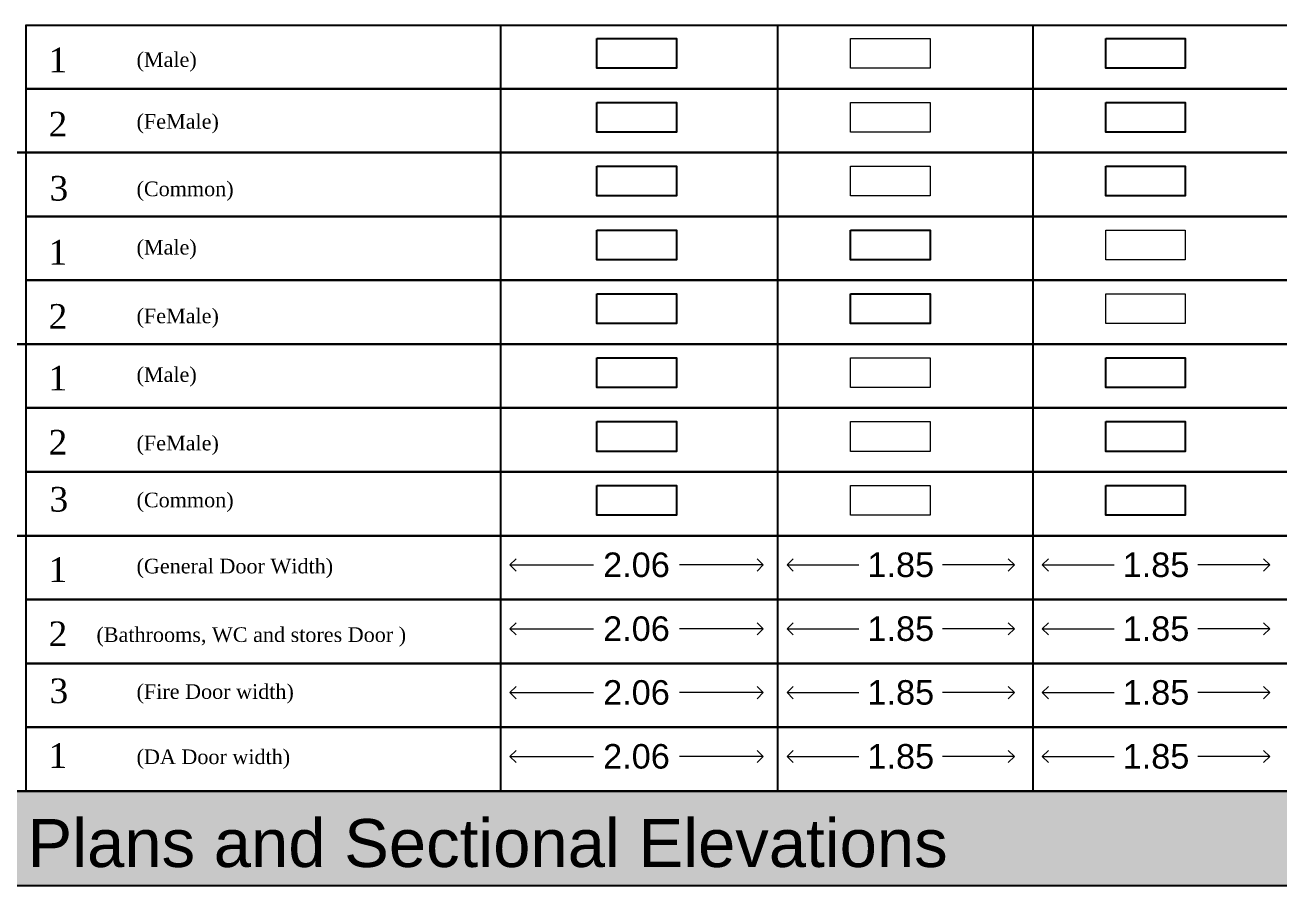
# Model space of a CAD drawing. Header units: metres. Extents: x -9481 to -9285, y 28740 to 57552.
# Drawn here: x -9461.74 to -9451.51, y 28770.73 to 28777.75 of the extents above; entities that cross this region are included whole.
import ezdxf

# ---------------------------------------------------------------- set-up
doc = ezdxf.new("R2010")
doc.units = ezdxf.units.M
doc.header["$PDMODE"] = 34
doc.header["$PDSIZE"] = -15
doc.linetypes.add('CONTINULUS', pattern=[0])
for name, color, linetype in [('BLK_1_FLR_0_BATH', 7, 'Continuous'), ('BLK_1_PLANTATION_GREENSTRIP', 7, 'Continuous'), ('HATCH', 7, 'Continuous')]:
    doc.layers.add(name, color=color, linetype=linetype)
for name, color, linetype, lineweight in [('BLK_1_FLR_0_EXIT_WIDTH_DOOR', 7, 'Continuous', 0), ('BLK_1_FLR_1_BATH', 7, 'Continuous', 0), ('BLK_1_FLR_1_EXIT_WIDTH_DOOR', 7, 'Continuous', 0), ('BLK_1_FLR_1_SP_WC', 7, 'Continuous', 0), ('BLK_1_FLR_2_EXIT_WIDTH_DOOR', 7, 'Continuous', 0), ('BLK_1_FLR_2_WC_BATH', 7, 'Continuous', 0), ('PLAN', 7, 'Continuous', 40)]:
    doc.layers.add(name, color=color, linetype=linetype, lineweight=lineweight)
for name, color, linetype, plot in [('BLK_1_FLR_0_SP_WC', 7, 'Continuous', False), ('BLK_1_FLR_0_WC_BATH', 4, 'Continuous', False), ('BLK_1_FLR_1_WC_BATH', 4, 'Continuous', False), ('BLK_1_FLR_2_BATH', 7, 'Continuous', False), ('BLK_1_FLR_2_SP_WC', 4, 'Continuous', False)]:
    doc.layers.add(name, color=color, linetype=linetype, plot=plot)
doc.styles.add('Arial', font='arial.ttf', dxfattribs={"height": 0.2})
doc.styles.add('MtXpl_Georgia', font='georgiab.ttf')
doc.styles.get("Standard").update_dxf_attribs({"font": 'arial.ttf', "height": 0.25})
doc.styles.add('style2', font='arial.ttf', dxfattribs={"height": 0.3})
doc.dimstyles.new('INT DIM', dxfattribs={"dimtxt": 0.3, "dimasz": 0.1, "dimexe": 0.18, "dimexo": 0.0625, "dimgap": 0.09, "dimtad": 0, "dimzin": 0, "dimdsep": 46, "dimtxsty": 'style2', "dimblk": 'OPEN90', "dimcen": 0.09, "dimse1": 1, "dimse2": 1, "dimclrd": 250, "dimclrt": 256, "dimadec": 0, "dimazin": 0, "dimtfac": 1, "dimtofl": 0, "dimtmove": 0, "dimatfit": 3, "dimfxl": 0.18, "dimtolj": 1, "dimtzin": 0, "dimlwd": -1, "dimarcsym": 0})

# ---------------------------------------------------------------- blocks, each defined once
blk = doc.blocks.new('H3')
at = {"layer": 'HATCH', "linetype": 'CONTINULUS', "ltscale": 0.05, "true_color": 0xf7abae}
h = blk.add_hatch(color=241, dxfattribs=at)
h.dxf.hatch_style = 1
h.paths.add_polyline_path([(-9435.455, 28800.338), (-9435.455, 28799.565), (-9396.427, 28799.565), (-9396.427, 28800.338)])
blk.add_lwpolyline([(-9435.455, 28800.338), (-9396.427, 28800.338), (-9396.427, 28799.565), (-9435.455, 28799.565), (-9435.455, 28800.338)], close=True)
at = {"color": 18, "true_color": 0x000000, "insert": (-9423.782, 28800.11), "char_height": 0.39118, "attachment_point": 1}
blk.add_mtext_dynamic_manual_height_columns('Layers to be drawn on the Floor Plans and Sectional Elevations', width=16.98219, gutter_width=1.633, heights=[0], dxfattribs=at)
blk = doc.blocks.new('_Open90')
at = {"layer": 'PLAN', "color": 0, "lineweight": -2}
for p, q in [((0, 0), (-1, 0)), ((-0.5, 0.5), (0, 0)), ((0, 0), (-0.5, -0.5))]:
    blk.add_line(p, q, dxfattribs=at)
blk = doc.blocks.new('*D464')
at = {"layer": 'BLK_1_FLR_0_EXIT_WIDTH_DOOR', "color": 250, "ltscale": 0.05, "transparency": 16777216}
for p, q in [((-9457.685, 28773.352), (-9457.104, 28773.352)), ((-9455.82, 28773.352), (-9456.401, 28773.352))]:
    blk.add_line(p, q, dxfattribs=at)
at = {"layer": 'Defpoints', "color": 0, "linetype": 'CONTINULUS', "ltscale": 0.05, "transparency": 16777216}
for p in [(-9457.785, 28773.418), (-9455.72, 28773.437), (-9455.72, 28773.352)]:
    blk.add_point(p, dxfattribs=at)
at = {"layer": 'BLK_1_FLR_0_EXIT_WIDTH_DOOR', "color": 250, "linetype": 'CONTINULUS', "ltscale": 0.05, "transparency": 16777216, "xscale": 0.1, "yscale": 0.1, "zscale": 0.1, "rotation": 180}
blk.add_blockref('_Open90', (-9457.785, 28773.352), dxfattribs=at)
at = {"layer": 'BLK_1_FLR_0_EXIT_WIDTH_DOOR', "color": 250, "linetype": 'CONTINULUS', "ltscale": 0.05, "transparency": 16777216, "xscale": 0.1, "yscale": 0.1, "zscale": 0.1}
blk.add_blockref('_Open90', (-9455.72, 28773.352), dxfattribs=at)
at = {"layer": 'BLK_1_FLR_0_EXIT_WIDTH_DOOR', "linetype": 'CONTINULUS', "ltscale": 0.05, "transparency": 16777216, "insert": (-9456.753, 28773.352), "char_height": 0.2, "attachment_point": 5, "style": 'Arial', "bg_fill": 3, "box_fill_scale": 1.1, "bg_fill_color": 256, "bg_fill_true_color": 13158600, "bg_fill_transparency": 0}
blk.add_mtext('\\A1;2.06', dxfattribs=at)
blk = doc.blocks.new('*D465')
at = {"layer": 'BLK_1_FLR_1_EXIT_WIDTH_DOOR', "color": 250, "ltscale": 0.05, "transparency": 16777216}
for p, q in [((-9455.425, 28773.352), (-9454.94, 28773.352)), ((-9453.772, 28773.352), (-9454.257, 28773.352))]:
    blk.add_line(p, q, dxfattribs=at)
at = {"layer": 'Defpoints', "color": 0, "linetype": 'CONTINULUS', "ltscale": 0.05, "transparency": 16777216}
for p in [(-9455.525, 28773.418), (-9453.672, 28773.437), (-9453.672, 28773.352)]:
    blk.add_point(p, dxfattribs=at)
at = {"layer": 'BLK_1_FLR_1_EXIT_WIDTH_DOOR', "color": 250, "linetype": 'CONTINULUS', "ltscale": 0.05, "transparency": 16777216, "xscale": 0.1, "yscale": 0.1, "zscale": 0.1, "rotation": 180}
blk.add_blockref('_Open90', (-9455.525, 28773.352), dxfattribs=at)
at = {"layer": 'BLK_1_FLR_1_EXIT_WIDTH_DOOR', "color": 250, "linetype": 'CONTINULUS', "ltscale": 0.05, "transparency": 16777216, "xscale": 0.1, "yscale": 0.1, "zscale": 0.1}
blk.add_blockref('_Open90', (-9453.672, 28773.352), dxfattribs=at)
at = {"layer": 'BLK_1_FLR_1_EXIT_WIDTH_DOOR', "linetype": 'CONTINULUS', "ltscale": 0.05, "transparency": 16777216, "insert": (-9454.598, 28773.352), "char_height": 0.2, "attachment_point": 5, "style": 'Arial', "bg_fill": 3, "box_fill_scale": 1.1, "bg_fill_color": 256, "bg_fill_true_color": 13158600, "bg_fill_transparency": 0}
blk.add_mtext('\\A1;1.85', dxfattribs=at)
blk = doc.blocks.new('*D466')
at = {"layer": 'BLK_1_FLR_2_EXIT_WIDTH_DOOR', "color": 250, "ltscale": 0.05, "transparency": 16777216}
for p, q in [((-9453.344, 28773.352), (-9452.858, 28773.352)), ((-9451.69, 28773.352), (-9452.176, 28773.352))]:
    blk.add_line(p, q, dxfattribs=at)
at = {"layer": 'Defpoints', "color": 0, "linetype": 'CONTINULUS', "ltscale": 0.05, "transparency": 16777216}
for p in [(-9453.444, 28773.418), (-9451.59, 28773.437), (-9451.59, 28773.352)]:
    blk.add_point(p, dxfattribs=at)
at = {"layer": 'BLK_1_FLR_2_EXIT_WIDTH_DOOR', "color": 250, "linetype": 'CONTINULUS', "ltscale": 0.05, "transparency": 16777216, "xscale": 0.1, "yscale": 0.1, "zscale": 0.1, "rotation": 180}
blk.add_blockref('_Open90', (-9453.444, 28773.352), dxfattribs=at)
at = {"layer": 'BLK_1_FLR_2_EXIT_WIDTH_DOOR', "color": 250, "linetype": 'CONTINULUS', "ltscale": 0.05, "transparency": 16777216, "xscale": 0.1, "yscale": 0.1, "zscale": 0.1}
blk.add_blockref('_Open90', (-9451.59, 28773.352), dxfattribs=at)
at = {"layer": 'BLK_1_FLR_2_EXIT_WIDTH_DOOR', "linetype": 'CONTINULUS', "ltscale": 0.05, "transparency": 16777216, "insert": (-9452.517, 28773.352), "char_height": 0.2, "attachment_point": 5, "style": 'Arial', "bg_fill": 3, "box_fill_scale": 1.1, "bg_fill_color": 256, "bg_fill_true_color": 13158600, "bg_fill_transparency": 0}
blk.add_mtext('\\A1;1.85', dxfattribs=at)
blk = doc.blocks.new('*D471')
at = {"layer": 'BLK_1_FLR_0_EXIT_WIDTH_DOOR', "color": 250, "ltscale": 0.05, "transparency": 16777216}
for p, q in [((-9457.685, 28772.831), (-9457.104, 28772.831)), ((-9455.82, 28772.831), (-9456.401, 28772.831))]:
    blk.add_line(p, q, dxfattribs=at)
at = {"layer": 'Defpoints', "color": 0, "linetype": 'CONTINULUS', "ltscale": 0.05, "transparency": 16777216}
for p in [(-9455.72, 28772.916), (-9457.785, 28772.898), (-9455.72, 28772.831)]:
    blk.add_point(p, dxfattribs=at)
at = {"layer": 'BLK_1_FLR_0_EXIT_WIDTH_DOOR', "color": 250, "linetype": 'CONTINULUS', "ltscale": 0.05, "transparency": 16777216, "xscale": 0.1, "yscale": 0.1, "zscale": 0.1, "rotation": 180}
blk.add_blockref('_Open90', (-9457.785, 28772.831), dxfattribs=at)
at = {"layer": 'BLK_1_FLR_0_EXIT_WIDTH_DOOR', "color": 250, "linetype": 'CONTINULUS', "ltscale": 0.05, "transparency": 16777216, "xscale": 0.1, "yscale": 0.1, "zscale": 0.1}
blk.add_blockref('_Open90', (-9455.72, 28772.831), dxfattribs=at)
at = {"layer": 'BLK_1_FLR_0_EXIT_WIDTH_DOOR', "linetype": 'CONTINULUS', "ltscale": 0.05, "transparency": 16777216, "insert": (-9456.753, 28772.831), "char_height": 0.2, "attachment_point": 5, "style": 'Arial', "bg_fill": 3, "box_fill_scale": 1.1, "bg_fill_color": 256, "bg_fill_true_color": 13158600, "bg_fill_transparency": 0}
blk.add_mtext('\\A1;2.06', dxfattribs=at)
blk = doc.blocks.new('*D472')
at = {"layer": 'BLK_1_FLR_1_EXIT_WIDTH_DOOR', "color": 250, "ltscale": 0.05, "transparency": 16777216}
for p, q in [((-9455.425, 28772.831), (-9454.94, 28772.831)), ((-9453.772, 28772.831), (-9454.257, 28772.831))]:
    blk.add_line(p, q, dxfattribs=at)
at = {"layer": 'Defpoints', "color": 0, "linetype": 'CONTINULUS', "ltscale": 0.05, "transparency": 16777216}
for p in [(-9453.672, 28772.916), (-9455.525, 28772.898), (-9453.672, 28772.831)]:
    blk.add_point(p, dxfattribs=at)
at = {"layer": 'BLK_1_FLR_1_EXIT_WIDTH_DOOR', "color": 250, "linetype": 'CONTINULUS', "ltscale": 0.05, "transparency": 16777216, "xscale": 0.1, "yscale": 0.1, "zscale": 0.1, "rotation": 180}
blk.add_blockref('_Open90', (-9455.525, 28772.831), dxfattribs=at)
at = {"layer": 'BLK_1_FLR_1_EXIT_WIDTH_DOOR', "color": 250, "linetype": 'CONTINULUS', "ltscale": 0.05, "transparency": 16777216, "xscale": 0.1, "yscale": 0.1, "zscale": 0.1}
blk.add_blockref('_Open90', (-9453.672, 28772.831), dxfattribs=at)
at = {"layer": 'BLK_1_FLR_1_EXIT_WIDTH_DOOR', "linetype": 'CONTINULUS', "ltscale": 0.05, "transparency": 16777216, "insert": (-9454.598, 28772.831), "char_height": 0.2, "attachment_point": 5, "style": 'Arial', "bg_fill": 3, "box_fill_scale": 1.1, "bg_fill_color": 256, "bg_fill_true_color": 13158600, "bg_fill_transparency": 0}
blk.add_mtext('\\A1;1.85', dxfattribs=at)
blk = doc.blocks.new('*D473')
at = {"layer": 'BLK_1_FLR_2_EXIT_WIDTH_DOOR', "color": 250, "ltscale": 0.05, "transparency": 16777216}
for p, q in [((-9453.344, 28772.831), (-9452.858, 28772.831)), ((-9451.69, 28772.831), (-9452.176, 28772.831))]:
    blk.add_line(p, q, dxfattribs=at)
at = {"layer": 'Defpoints', "color": 0, "linetype": 'CONTINULUS', "ltscale": 0.05, "transparency": 16777216}
for p in [(-9451.59, 28772.916), (-9453.444, 28772.898), (-9451.59, 28772.831)]:
    blk.add_point(p, dxfattribs=at)
at = {"layer": 'BLK_1_FLR_2_EXIT_WIDTH_DOOR', "color": 250, "linetype": 'CONTINULUS', "ltscale": 0.05, "transparency": 16777216, "xscale": 0.1, "yscale": 0.1, "zscale": 0.1, "rotation": 180}
blk.add_blockref('_Open90', (-9453.444, 28772.831), dxfattribs=at)
at = {"layer": 'BLK_1_FLR_2_EXIT_WIDTH_DOOR', "color": 250, "linetype": 'CONTINULUS', "ltscale": 0.05, "transparency": 16777216, "xscale": 0.1, "yscale": 0.1, "zscale": 0.1}
blk.add_blockref('_Open90', (-9451.59, 28772.831), dxfattribs=at)
at = {"layer": 'BLK_1_FLR_2_EXIT_WIDTH_DOOR', "linetype": 'CONTINULUS', "ltscale": 0.05, "transparency": 16777216, "insert": (-9452.517, 28772.831), "char_height": 0.2, "attachment_point": 5, "style": 'Arial', "bg_fill": 3, "box_fill_scale": 1.1, "bg_fill_color": 256, "bg_fill_true_color": 13158600, "bg_fill_transparency": 0}
blk.add_mtext('\\A1;1.85', dxfattribs=at)
blk = doc.blocks.new('*D478')
at = {"layer": 'BLK_1_FLR_0_EXIT_WIDTH_DOOR', "color": 250, "ltscale": 0.05, "transparency": 16777216}
for p, q in [((-9457.685, 28772.311), (-9457.104, 28772.311)), ((-9455.82, 28772.311), (-9456.401, 28772.311))]:
    blk.add_line(p, q, dxfattribs=at)
at = {"layer": 'Defpoints', "color": 0, "linetype": 'CONTINULUS', "ltscale": 0.05, "transparency": 16777216}
for p in [(-9455.72, 28772.396), (-9457.785, 28772.377), (-9455.72, 28772.311)]:
    blk.add_point(p, dxfattribs=at)
at = {"layer": 'BLK_1_FLR_0_EXIT_WIDTH_DOOR', "color": 250, "linetype": 'CONTINULUS', "ltscale": 0.05, "transparency": 16777216, "xscale": 0.1, "yscale": 0.1, "zscale": 0.1, "rotation": 180}
blk.add_blockref('_Open90', (-9457.785, 28772.311), dxfattribs=at)
at = {"layer": 'BLK_1_FLR_0_EXIT_WIDTH_DOOR', "color": 250, "linetype": 'CONTINULUS', "ltscale": 0.05, "transparency": 16777216, "xscale": 0.1, "yscale": 0.1, "zscale": 0.1}
blk.add_blockref('_Open90', (-9455.72, 28772.311), dxfattribs=at)
at = {"layer": 'BLK_1_FLR_0_EXIT_WIDTH_DOOR', "linetype": 'CONTINULUS', "ltscale": 0.05, "transparency": 16777216, "insert": (-9456.753, 28772.311), "char_height": 0.2, "attachment_point": 5, "style": 'Arial', "bg_fill": 3, "box_fill_scale": 1.1, "bg_fill_color": 256, "bg_fill_true_color": 13158600, "bg_fill_transparency": 0}
blk.add_mtext('\\A1;2.06', dxfattribs=at)
blk = doc.blocks.new('*D479')
at = {"layer": 'BLK_1_FLR_1_EXIT_WIDTH_DOOR', "color": 250, "ltscale": 0.05, "transparency": 16777216}
for p, q in [((-9455.425, 28772.311), (-9454.94, 28772.311)), ((-9453.772, 28772.311), (-9454.257, 28772.311))]:
    blk.add_line(p, q, dxfattribs=at)
at = {"layer": 'Defpoints', "color": 0, "linetype": 'CONTINULUS', "ltscale": 0.05, "transparency": 16777216}
for p in [(-9453.672, 28772.396), (-9455.525, 28772.377), (-9453.672, 28772.311)]:
    blk.add_point(p, dxfattribs=at)
at = {"layer": 'BLK_1_FLR_1_EXIT_WIDTH_DOOR', "color": 250, "linetype": 'CONTINULUS', "ltscale": 0.05, "transparency": 16777216, "xscale": 0.1, "yscale": 0.1, "zscale": 0.1, "rotation": 180}
blk.add_blockref('_Open90', (-9455.525, 28772.311), dxfattribs=at)
at = {"layer": 'BLK_1_FLR_1_EXIT_WIDTH_DOOR', "color": 250, "linetype": 'CONTINULUS', "ltscale": 0.05, "transparency": 16777216, "xscale": 0.1, "yscale": 0.1, "zscale": 0.1}
blk.add_blockref('_Open90', (-9453.672, 28772.311), dxfattribs=at)
at = {"layer": 'BLK_1_FLR_1_EXIT_WIDTH_DOOR', "linetype": 'CONTINULUS', "ltscale": 0.05, "transparency": 16777216, "insert": (-9454.598, 28772.311), "char_height": 0.2, "attachment_point": 5, "style": 'Arial', "bg_fill": 3, "box_fill_scale": 1.1, "bg_fill_color": 256, "bg_fill_true_color": 13158600, "bg_fill_transparency": 0}
blk.add_mtext('\\A1;1.85', dxfattribs=at)
blk = doc.blocks.new('*D480')
at = {"layer": 'BLK_1_FLR_2_EXIT_WIDTH_DOOR', "color": 250, "ltscale": 0.05, "transparency": 16777216}
for p, q in [((-9453.344, 28772.311), (-9452.858, 28772.311)), ((-9451.69, 28772.311), (-9452.176, 28772.311))]:
    blk.add_line(p, q, dxfattribs=at)
at = {"layer": 'Defpoints', "color": 0, "linetype": 'CONTINULUS', "ltscale": 0.05, "transparency": 16777216}
for p in [(-9451.59, 28772.396), (-9453.444, 28772.377), (-9451.59, 28772.311)]:
    blk.add_point(p, dxfattribs=at)
at = {"layer": 'BLK_1_FLR_2_EXIT_WIDTH_DOOR', "color": 250, "linetype": 'CONTINULUS', "ltscale": 0.05, "transparency": 16777216, "xscale": 0.1, "yscale": 0.1, "zscale": 0.1, "rotation": 180}
blk.add_blockref('_Open90', (-9453.444, 28772.311), dxfattribs=at)
at = {"layer": 'BLK_1_FLR_2_EXIT_WIDTH_DOOR', "color": 250, "linetype": 'CONTINULUS', "ltscale": 0.05, "transparency": 16777216, "xscale": 0.1, "yscale": 0.1, "zscale": 0.1}
blk.add_blockref('_Open90', (-9451.59, 28772.311), dxfattribs=at)
at = {"layer": 'BLK_1_FLR_2_EXIT_WIDTH_DOOR', "linetype": 'CONTINULUS', "ltscale": 0.05, "transparency": 16777216, "insert": (-9452.517, 28772.311), "char_height": 0.2, "attachment_point": 5, "style": 'Arial', "bg_fill": 3, "box_fill_scale": 1.1, "bg_fill_color": 256, "bg_fill_true_color": 13158600, "bg_fill_transparency": 0}
blk.add_mtext('\\A1;1.85', dxfattribs=at)
blk = doc.blocks.new('*D485')
at = {"layer": 'BLK_1_FLR_0_EXIT_WIDTH_DOOR', "color": 250, "ltscale": 0.05, "transparency": 16777216}
for p, q in [((-9457.685, 28771.79), (-9457.104, 28771.79)), ((-9455.82, 28771.79), (-9456.401, 28771.79))]:
    blk.add_line(p, q, dxfattribs=at)
at = {"layer": 'Defpoints', "color": 0, "linetype": 'CONTINULUS', "ltscale": 0.05, "transparency": 16777216}
for p in [(-9457.785, 28771.856), (-9455.72, 28771.875), (-9455.72, 28771.79)]:
    blk.add_point(p, dxfattribs=at)
at = {"layer": 'BLK_1_FLR_0_EXIT_WIDTH_DOOR', "color": 250, "linetype": 'CONTINULUS', "ltscale": 0.05, "transparency": 16777216, "xscale": 0.1, "yscale": 0.1, "zscale": 0.1, "rotation": 180}
blk.add_blockref('_Open90', (-9457.785, 28771.79), dxfattribs=at)
at = {"layer": 'BLK_1_FLR_0_EXIT_WIDTH_DOOR', "color": 250, "linetype": 'CONTINULUS', "ltscale": 0.05, "transparency": 16777216, "xscale": 0.1, "yscale": 0.1, "zscale": 0.1}
blk.add_blockref('_Open90', (-9455.72, 28771.79), dxfattribs=at)
at = {"layer": 'BLK_1_FLR_0_EXIT_WIDTH_DOOR', "linetype": 'CONTINULUS', "ltscale": 0.05, "transparency": 16777216, "insert": (-9456.753, 28771.79), "char_height": 0.2, "attachment_point": 5, "style": 'Arial', "bg_fill": 3, "box_fill_scale": 1.1, "bg_fill_color": 256, "bg_fill_true_color": 13158600, "bg_fill_transparency": 0}
blk.add_mtext('\\A1;2.06', dxfattribs=at)
blk = doc.blocks.new('*D486')
at = {"layer": 'BLK_1_FLR_1_EXIT_WIDTH_DOOR', "color": 250, "ltscale": 0.05, "transparency": 16777216}
for p, q in [((-9455.425, 28771.79), (-9454.94, 28771.79)), ((-9453.772, 28771.79), (-9454.257, 28771.79))]:
    blk.add_line(p, q, dxfattribs=at)
at = {"layer": 'Defpoints', "color": 0, "linetype": 'CONTINULUS', "ltscale": 0.05, "transparency": 16777216}
for p in [(-9455.525, 28771.856), (-9453.672, 28771.875), (-9453.672, 28771.79)]:
    blk.add_point(p, dxfattribs=at)
at = {"layer": 'BLK_1_FLR_1_EXIT_WIDTH_DOOR', "color": 250, "linetype": 'CONTINULUS', "ltscale": 0.05, "transparency": 16777216, "xscale": 0.1, "yscale": 0.1, "zscale": 0.1, "rotation": 180}
blk.add_blockref('_Open90', (-9455.525, 28771.79), dxfattribs=at)
at = {"layer": 'BLK_1_FLR_1_EXIT_WIDTH_DOOR', "color": 250, "linetype": 'CONTINULUS', "ltscale": 0.05, "transparency": 16777216, "xscale": 0.1, "yscale": 0.1, "zscale": 0.1}
blk.add_blockref('_Open90', (-9453.672, 28771.79), dxfattribs=at)
at = {"layer": 'BLK_1_FLR_1_EXIT_WIDTH_DOOR', "linetype": 'CONTINULUS', "ltscale": 0.05, "transparency": 16777216, "insert": (-9454.598, 28771.79), "char_height": 0.2, "attachment_point": 5, "style": 'Arial', "bg_fill": 3, "box_fill_scale": 1.1, "bg_fill_color": 256, "bg_fill_true_color": 13158600, "bg_fill_transparency": 0}
blk.add_mtext('\\A1;1.85', dxfattribs=at)
blk = doc.blocks.new('*D487')
at = {"layer": 'BLK_1_FLR_2_EXIT_WIDTH_DOOR', "color": 250, "ltscale": 0.05, "transparency": 16777216}
for p, q in [((-9453.344, 28771.79), (-9452.858, 28771.79)), ((-9451.69, 28771.79), (-9452.176, 28771.79))]:
    blk.add_line(p, q, dxfattribs=at)
at = {"layer": 'Defpoints', "color": 0, "linetype": 'CONTINULUS', "ltscale": 0.05, "transparency": 16777216}
for p in [(-9453.444, 28771.856), (-9451.59, 28771.875), (-9451.59, 28771.79)]:
    blk.add_point(p, dxfattribs=at)
at = {"layer": 'BLK_1_FLR_2_EXIT_WIDTH_DOOR', "color": 250, "linetype": 'CONTINULUS', "ltscale": 0.05, "transparency": 16777216, "xscale": 0.1, "yscale": 0.1, "zscale": 0.1, "rotation": 180}
blk.add_blockref('_Open90', (-9453.444, 28771.79), dxfattribs=at)
at = {"layer": 'BLK_1_FLR_2_EXIT_WIDTH_DOOR', "color": 250, "linetype": 'CONTINULUS', "ltscale": 0.05, "transparency": 16777216, "xscale": 0.1, "yscale": 0.1, "zscale": 0.1}
blk.add_blockref('_Open90', (-9451.59, 28771.79), dxfattribs=at)
at = {"layer": 'BLK_1_FLR_2_EXIT_WIDTH_DOOR', "linetype": 'CONTINULUS', "ltscale": 0.05, "transparency": 16777216, "insert": (-9452.517, 28771.79), "char_height": 0.2, "attachment_point": 5, "style": 'Arial', "bg_fill": 3, "box_fill_scale": 1.1, "bg_fill_color": 256, "bg_fill_true_color": 13158600, "bg_fill_transparency": 0}
blk.add_mtext('\\A1;1.85', dxfattribs=at)

msp = doc.modelspace()

# ---------------------------------------------------------------- linework, layer by layer
for p, q in [((-9461.732, 28777.756), (-9461.732, 28777.233)), ((-9457.862, 28777.756), (-9457.862, 28777.235)), ((-9455.602, 28777.756), (-9455.602, 28777.235)), ((-9453.521, 28777.756), (-9453.521, 28777.235)), ((-9461.732, 28777.235), (-9461.732, 28776.713)), ((-9457.862, 28777.235), (-9457.862, 28776.714)), ((-9455.602, 28777.235), (-9455.602, 28776.714)), ((-9453.521, 28777.235), (-9453.521, 28776.714)), ((-9461.732, 28776.714), (-9461.732, 28776.192)), ((-9457.862, 28776.714), (-9457.862, 28776.194)), ((-9455.602, 28776.714), (-9455.602, 28776.194)), ((-9455.602, 28776.714), (-9455.602, 28776.194)), ((-9453.521, 28776.714), (-9453.521, 28776.194)), ((-9453.521, 28776.714), (-9453.521, 28776.194)), ((-9461.732, 28776.194), (-9461.732, 28775.672)), ((-9457.862, 28776.194), (-9457.862, 28775.673)), ((-9455.602, 28776.194), (-9455.602, 28775.673)), ((-9455.602, 28776.194), (-9455.602, 28775.673)), ((-9453.521, 28776.194), (-9453.521, 28775.673)), ((-9453.521, 28776.194), (-9453.521, 28775.673)), ((-9461.732, 28775.673), (-9461.732, 28775.151)), ((-9457.862, 28775.673), (-9457.862, 28775.152)), ((-9455.602, 28775.673), (-9455.602, 28775.152)), ((-9455.602, 28775.673), (-9455.602, 28775.152)), ((-9453.521, 28775.673), (-9453.521, 28775.152)), ((-9453.521, 28775.673), (-9453.521, 28775.152)), ((-9461.732, 28775.152), (-9461.732, 28774.63)), ((-9457.862, 28775.152), (-9457.862, 28774.632)), ((-9455.602, 28775.152), (-9455.602, 28774.632)), ((-9453.521, 28775.152), (-9453.521, 28774.632)), ((-9461.732, 28774.632), (-9461.732, 28774.11)), ((-9457.862, 28774.632), (-9457.862, 28774.111)), ((-9455.602, 28774.632), (-9455.602, 28774.111)), ((-9453.521, 28774.632), (-9453.521, 28774.111)), ((-9461.732, 28774.111), (-9461.732, 28773.589)), ((-9457.862, 28774.111), (-9457.862, 28773.59)), ((-9455.602, 28774.111), (-9455.602, 28773.59)), ((-9453.521, 28774.111), (-9453.521, 28773.59)), ((-9461.732, 28773.59), (-9461.732, 28773.068)), ((-9457.862, 28773.59), (-9457.862, 28773.07)), ((-9455.602, 28773.59), (-9455.602, 28773.07)), ((-9453.521, 28773.59), (-9453.521, 28773.07)), ((-9461.732, 28773.07), (-9461.732, 28772.548)), ((-9457.862, 28773.07), (-9457.862, 28772.549)), ((-9455.602, 28773.07), (-9455.602, 28772.549)), ((-9453.521, 28773.07), (-9453.521, 28772.549)), ((-9461.732, 28772.549), (-9461.732, 28772.027)), ((-9457.862, 28772.549), (-9457.862, 28772.028)), ((-9455.602, 28772.549), (-9455.602, 28772.028)), ((-9453.521, 28772.549), (-9453.521, 28772.028)), ((-9461.732, 28772.028), (-9461.732, 28772.027)), ((-9461.732, 28772.028), (-9461.732, 28771.506)), ((-9457.862, 28772.028), (-9457.862, 28771.508)), ((-9455.602, 28772.028), (-9455.602, 28771.508)), ((-9453.521, 28772.028), (-9453.521, 28771.508))]:
    msp.add_line(p, q)
for points in [[(-9461.732, 28777.754), (-9442.23, 28777.754), (-9442.23, 28777.233), (-9461.732, 28777.233)], [(-9442.23, 28777.235), (-9442.23, 28776.714), (-9481.258, 28776.714), (-9481.258, 28777.235), (-9481.258, 28777.235)], [(-9461.732, 28777.233), (-9442.23, 28777.233), (-9442.23, 28776.713), (-9461.732, 28776.713)], [(-9481.258, 28775.673), (-9481.258, 28776.714), (-9442.23, 28776.714), (-9442.23, 28776.194), (-9461.732, 28776.194)], [(-9461.732, 28776.194), (-9442.23, 28776.194), (-9442.23, 28775.673), (-9461.732, 28775.673)], [(-9461.732, 28775.673), (-9442.23, 28775.673), (-9442.23, 28775.152), (-9481.258, 28775.152), (-9481.258, 28775.673), (-9481.258, 28775.673)], [(-9481.258, 28774.632), (-9481.258, 28775.152), (-9442.23, 28775.152), (-9442.23, 28774.632), (-9461.732, 28774.632)], [(-9461.732, 28774.632), (-9442.23, 28774.632), (-9442.23, 28774.111), (-9461.732, 28774.111)], [(-9461.732, 28774.111), (-9442.23, 28774.111), (-9442.23, 28773.59), (-9481.258, 28773.59), (-9481.258, 28774.111), (-9481.258, 28774.111)], [(-9481.258, 28773.07), (-9481.258, 28773.59), (-9442.23, 28773.59), (-9442.23, 28773.07), (-9461.732, 28773.07)], [(-9461.732, 28773.07), (-9442.23, 28773.07), (-9442.23, 28772.549), (-9461.732, 28772.549)], [(-9461.732, 28772.549), (-9442.23, 28772.549), (-9442.23, 28772.028), (-9461.732, 28772.028)], [(-9461.732, 28772.028), (-9442.23, 28772.028), (-9442.23, 28771.508), (-9481.258, 28771.508), (-9481.258, 28772.028), (-9481.258, 28772.028)], [(-9461.732, 28772.028), (-9442.23, 28772.028)], [(-9442.23, 28772.028), (-9461.732, 28772.028)]]:
    msp.add_lwpolyline(points)
at = {"layer": 'BLK_1_FLR_0_BATH', "color": 1}
msp.add_lwpolyline([(-9457.076, 28777.644), (-9456.427, 28777.644), (-9456.427, 28777.402), (-9457.076, 28777.402)], close=True, dxfattribs=at)
at = {"layer": 'BLK_1_FLR_0_BATH', "color": 2}
msp.add_lwpolyline([(-9457.076, 28777.124), (-9456.427, 28777.124), (-9456.427, 28776.882), (-9457.076, 28776.882)], close=True, dxfattribs=at)
at = {"layer": 'BLK_1_FLR_0_BATH', "color": 3}
msp.add_lwpolyline([(-9457.076, 28776.603), (-9456.427, 28776.603), (-9456.427, 28776.361), (-9457.076, 28776.361)], close=True, dxfattribs=at)
at = {"layer": 'BLK_1_FLR_0_SP_WC', "color": 1}
msp.add_lwpolyline([(-9457.076, 28775.041), (-9456.427, 28775.041), (-9456.427, 28774.799), (-9457.076, 28774.799)], close=True, dxfattribs=at)
at = {"layer": 'BLK_1_FLR_0_SP_WC', "color": 2}
msp.add_lwpolyline([(-9457.076, 28774.521), (-9456.427, 28774.521), (-9456.427, 28774.278), (-9457.076, 28774.278)], close=True, dxfattribs=at)
at = {"layer": 'BLK_1_FLR_0_SP_WC', "color": 3}
msp.add_lwpolyline([(-9457.076, 28774), (-9456.427, 28774), (-9456.427, 28773.758), (-9457.076, 28773.758)], close=True, dxfattribs=at)
at = {"layer": 'BLK_1_FLR_0_WC_BATH', "color": 1}
msp.add_lwpolyline([(-9457.076, 28776.083), (-9456.427, 28776.083), (-9456.427, 28775.84), (-9457.076, 28775.84)], close=True, dxfattribs=at)
at = {"layer": 'BLK_1_FLR_0_WC_BATH', "color": 2}
msp.add_lwpolyline([(-9457.076, 28775.562), (-9456.427, 28775.562), (-9456.427, 28775.32), (-9457.076, 28775.32)], close=True, dxfattribs=at)
at = {"layer": 'BLK_1_FLR_1_BATH', "color": 1}
msp.add_lwpolyline([(-9455.008, 28777.644), (-9454.358, 28777.644), (-9454.358, 28777.402), (-9455.008, 28777.402)], close=True, dxfattribs=at)
at = {"layer": 'BLK_1_FLR_1_BATH', "color": 2}
msp.add_lwpolyline([(-9455.008, 28777.124), (-9454.358, 28777.124), (-9454.358, 28776.882), (-9455.008, 28776.882)], close=True, dxfattribs=at)
at = {"layer": 'BLK_1_FLR_1_BATH', "color": 3}
msp.add_lwpolyline([(-9455.008, 28776.603), (-9454.358, 28776.603), (-9454.358, 28776.361), (-9455.008, 28776.361)], close=True, dxfattribs=at)
at = {"layer": 'BLK_1_FLR_1_SP_WC', "color": 1}
msp.add_lwpolyline([(-9455.008, 28775.041), (-9454.358, 28775.041), (-9454.358, 28774.799), (-9455.008, 28774.799)], close=True, dxfattribs=at)
at = {"layer": 'BLK_1_FLR_1_SP_WC', "color": 2}
msp.add_lwpolyline([(-9455.008, 28774.521), (-9454.358, 28774.521), (-9454.358, 28774.278), (-9455.008, 28774.278)], close=True, dxfattribs=at)
at = {"layer": 'BLK_1_FLR_1_SP_WC', "color": 3}
msp.add_lwpolyline([(-9455.008, 28774), (-9454.358, 28774), (-9454.358, 28773.758), (-9455.008, 28773.758)], close=True, dxfattribs=at)
at = {"layer": 'BLK_1_FLR_1_WC_BATH', "color": 1}
msp.add_lwpolyline([(-9455.008, 28776.083), (-9454.358, 28776.083), (-9454.358, 28775.84), (-9455.008, 28775.84)], close=True, dxfattribs=at)
at = {"layer": 'BLK_1_FLR_1_WC_BATH', "color": 2}
msp.add_lwpolyline([(-9455.008, 28775.562), (-9454.358, 28775.562), (-9454.358, 28775.32), (-9455.008, 28775.32)], close=True, dxfattribs=at)
at = {"layer": 'BLK_1_FLR_2_BATH', "color": 1}
msp.add_lwpolyline([(-9452.927, 28777.644), (-9452.278, 28777.644), (-9452.278, 28777.402), (-9452.927, 28777.402)], close=True, dxfattribs=at)
at = {"layer": 'BLK_1_FLR_2_BATH', "color": 2}
msp.add_lwpolyline([(-9452.927, 28777.124), (-9452.278, 28777.124), (-9452.278, 28776.882), (-9452.927, 28776.882)], close=True, dxfattribs=at)
at = {"layer": 'BLK_1_FLR_2_BATH', "color": 3}
msp.add_lwpolyline([(-9452.927, 28776.603), (-9452.278, 28776.603), (-9452.278, 28776.361), (-9452.927, 28776.361)], close=True, dxfattribs=at)
at = {"layer": 'BLK_1_FLR_2_SP_WC', "color": 1}
msp.add_lwpolyline([(-9452.927, 28775.041), (-9452.278, 28775.041), (-9452.278, 28774.799), (-9452.927, 28774.799)], close=True, dxfattribs=at)
at = {"layer": 'BLK_1_FLR_2_SP_WC', "color": 2}
msp.add_lwpolyline([(-9452.927, 28774.521), (-9452.278, 28774.521), (-9452.278, 28774.278), (-9452.927, 28774.278)], close=True, dxfattribs=at)
at = {"layer": 'BLK_1_FLR_2_SP_WC', "color": 3}
msp.add_lwpolyline([(-9452.927, 28774), (-9452.278, 28774), (-9452.278, 28773.758), (-9452.927, 28773.758)], close=True, dxfattribs=at)
at = {"layer": 'BLK_1_FLR_2_WC_BATH', "color": 1}
msp.add_lwpolyline([(-9452.927, 28776.083), (-9452.278, 28776.083), (-9452.278, 28775.84), (-9452.927, 28775.84)], close=True, dxfattribs=at)
at = {"layer": 'BLK_1_FLR_2_WC_BATH', "color": 2}
msp.add_lwpolyline([(-9452.927, 28775.562), (-9452.278, 28775.562), (-9452.278, 28775.32), (-9452.927, 28775.32)], close=True, dxfattribs=at)

# ---------------------------------------------------------------- block references
at = {"layer": 'BLK_1_PLANTATION_GREENSTRIP', "linetype": 'CONTINULUS'}
msp.add_blockref('H3', (-45.803, -28.83), dxfattribs=at)

# ---------------------------------------------------------------- texts
at = {"linetype": 'CONTINULUS', "style": 'MtXpl_Georgia'}
for s, height, p in [('1', 0.201, (-9461.547, 28777.369)), ('(Male)', 0.1194, (-9460.829, 28777.413)), ('2', 0.201, (-9461.546, 28776.846)), ('(FeMale)', 0.1194, (-9460.829, 28776.909)), ('3', 0.201, (-9461.538, 28776.323)), ('(Common)', 0.1194, (-9460.829, 28776.359)), ('1', 0.201, (-9461.547, 28775.801)), ('(Male)', 0.1194, (-9460.829, 28775.883)), ('2', 0.201, (-9461.546, 28775.278)), ('(FeMale)', 0.1194, (-9460.829, 28775.323)), ('1', 0.201, (-9461.547, 28774.775)), ('(Male)', 0.1194, (-9460.829, 28774.845)), ('2', 0.201, (-9461.546, 28774.252)), ('(FeMale)', 0.1194, (-9460.829, 28774.286)), ('3', 0.201, (-9461.538, 28773.787)), ('(Common)', 0.1194, (-9460.829, 28773.822)), ('1', 0.201, (-9461.547, 28773.213)), ('(General Door Width)', 0.11941, (-9460.829, 28773.283)), ('2', 0.201, (-9461.546, 28772.69)), ('(Bathrooms, WC and stores Door )', 0.11941, (-9461.156, 28772.724)), ('3', 0.201, (-9461.538, 28772.225)), ('(Fire Door width)', 0.11941, (-9460.829, 28772.26)), ('1', 0.201, (-9461.547, 28771.697)), ('(DA Door width)', 0.11941, (-9460.829, 28771.728))]:
    msp.add_text(s, height=height, dxfattribs=at).set_placement(p)

# ---------------------------------------------------------------- next in the draw order: dimensions: what is measured, and where the dimension line sits
at = {"layer": 'BLK_1_FLR_0_EXIT_WIDTH_DOOR', "color": 1, "linetype": 'CONTINULUS', "ltscale": 0.05}
dim = msp.add_linear_dim(base=(-9455.7204, 28773.3521), p1=(-9457.7853, 28773.4182), p2=(-9455.7204, 28773.4369), dimstyle='INT DIM', override={"dimtxt": 0.2, "dimtxsty": 'Arial', "dimfxl": 0.125, "dimtfill": 1, "dimtfillclr": 7, "dimarcsym": 1}, dxfattribs=at)
dim.commit()
dim.dimension.update_dxf_attribs({"geometry": '*D464', "text_midpoint": (-9456.7529, 28773.3521)})
at = {"layer": 'BLK_1_FLR_0_EXIT_WIDTH_DOOR', "color": 2, "linetype": 'CONTINULUS', "ltscale": 0.05}
dim = msp.add_linear_dim(base=(-9455.7204, 28772.8314), p1=(-9457.7853, 28772.8975), p2=(-9455.7204, 28772.9162), dimstyle='INT DIM', override={"dimtxt": 0.2, "dimtxsty": 'Arial', "dimfxl": 0.125, "dimtfill": 1, "dimtfillclr": 7, "dimarcsym": 1}, dxfattribs=at)
dim.commit()
dim.dimension.update_dxf_attribs({"geometry": '*D471', "text_midpoint": (-9456.7529, 28772.8314)})
at = {"layer": 'BLK_1_FLR_0_EXIT_WIDTH_DOOR', "color": 3, "linetype": 'CONTINULUS', "ltscale": 0.05}
dim = msp.add_linear_dim(base=(-9455.7204, 28772.3108), p1=(-9457.7853, 28772.3769), p2=(-9455.7204, 28772.3956), dimstyle='INT DIM', override={"dimtxt": 0.2, "dimtxsty": 'Arial', "dimfxl": 0.125, "dimtfill": 1, "dimtfillclr": 7, "dimarcsym": 1}, dxfattribs=at)
dim.commit()
dim.dimension.update_dxf_attribs({"geometry": '*D478', "text_midpoint": (-9456.7529, 28772.3108)})
at = {"layer": 'BLK_1_FLR_0_EXIT_WIDTH_DOOR', "color": 4, "linetype": 'CONTINULUS', "ltscale": 0.05}
dim = msp.add_linear_dim(base=(-9455.7204, 28771.7902), p1=(-9457.7853, 28771.8562), p2=(-9455.7204, 28771.8749), dimstyle='INT DIM', override={"dimtxt": 0.2, "dimtxsty": 'Arial', "dimfxl": 0.125, "dimtfill": 1, "dimtfillclr": 7, "dimarcsym": 1}, dxfattribs=at)
dim.commit()
dim.dimension.update_dxf_attribs({"geometry": '*D485', "text_midpoint": (-9456.7529, 28771.7902)})
at = {"layer": 'BLK_1_FLR_1_EXIT_WIDTH_DOOR', "color": 1, "linetype": 'CONTINULUS', "ltscale": 0.05}
dim = msp.add_linear_dim(base=(-9453.672, 28773.352), p1=(-9455.525, 28773.418), p2=(-9453.672, 28773.437), dimstyle='INT DIM', override={"dimtxt": 0.2, "dimtxsty": 'Arial', "dimfxl": 0.125, "dimtfill": 1, "dimtfillclr": 7, "dimarcsym": 1}, dxfattribs=at)
dim.commit()
dim.dimension.update_dxf_attribs({"geometry": '*D465', "text_midpoint": (-9454.598, 28773.352)})
at = {"layer": 'BLK_1_FLR_1_EXIT_WIDTH_DOOR', "color": 2, "linetype": 'CONTINULUS', "ltscale": 0.05}
dim = msp.add_linear_dim(base=(-9453.672, 28772.831), p1=(-9455.525, 28772.898), p2=(-9453.672, 28772.916), dimstyle='INT DIM', override={"dimtxt": 0.2, "dimtxsty": 'Arial', "dimfxl": 0.125, "dimtfill": 1, "dimtfillclr": 7, "dimarcsym": 1}, dxfattribs=at)
dim.commit()
dim.dimension.update_dxf_attribs({"geometry": '*D472', "text_midpoint": (-9454.598, 28772.831)})
at = {"layer": 'BLK_1_FLR_1_EXIT_WIDTH_DOOR', "color": 3, "linetype": 'CONTINULUS', "ltscale": 0.05}
dim = msp.add_linear_dim(base=(-9453.672, 28772.311), p1=(-9455.525, 28772.377), p2=(-9453.672, 28772.396), dimstyle='INT DIM', override={"dimtxt": 0.2, "dimtxsty": 'Arial', "dimfxl": 0.125, "dimtfill": 1, "dimtfillclr": 7, "dimarcsym": 1}, dxfattribs=at)
dim.commit()
dim.dimension.update_dxf_attribs({"geometry": '*D479', "text_midpoint": (-9454.598, 28772.311)})
at = {"layer": 'BLK_1_FLR_1_EXIT_WIDTH_DOOR', "color": 4, "linetype": 'CONTINULUS', "ltscale": 0.05}
dim = msp.add_linear_dim(base=(-9453.672, 28771.79), p1=(-9455.525, 28771.856), p2=(-9453.672, 28771.875), dimstyle='INT DIM', override={"dimtxt": 0.2, "dimtxsty": 'Arial', "dimfxl": 0.125, "dimtfill": 1, "dimtfillclr": 7, "dimarcsym": 1}, dxfattribs=at)
dim.commit()
dim.dimension.update_dxf_attribs({"geometry": '*D486', "text_midpoint": (-9454.598, 28771.79)})
at = {"layer": 'BLK_1_FLR_2_EXIT_WIDTH_DOOR', "color": 1, "linetype": 'CONTINULUS', "ltscale": 0.05}
dim = msp.add_linear_dim(base=(-9451.59, 28773.352), p1=(-9453.444, 28773.418), p2=(-9451.59, 28773.437), dimstyle='INT DIM', override={"dimtxt": 0.2, "dimtxsty": 'Arial', "dimfxl": 0.125, "dimtfill": 1, "dimtfillclr": 7, "dimarcsym": 1}, dxfattribs=at)
dim.commit()
dim.dimension.update_dxf_attribs({"geometry": '*D466', "text_midpoint": (-9452.517, 28773.352)})
at = {"layer": 'BLK_1_FLR_2_EXIT_WIDTH_DOOR', "color": 2, "linetype": 'CONTINULUS', "ltscale": 0.05}
dim = msp.add_linear_dim(base=(-9451.59, 28772.831), p1=(-9453.444, 28772.898), p2=(-9451.59, 28772.916), dimstyle='INT DIM', override={"dimtxt": 0.2, "dimtxsty": 'Arial', "dimfxl": 0.125, "dimtfill": 1, "dimtfillclr": 7, "dimarcsym": 1}, dxfattribs=at)
dim.commit()
dim.dimension.update_dxf_attribs({"geometry": '*D473', "text_midpoint": (-9452.517, 28772.831)})
at = {"layer": 'BLK_1_FLR_2_EXIT_WIDTH_DOOR', "color": 3, "linetype": 'CONTINULUS', "ltscale": 0.05}
dim = msp.add_linear_dim(base=(-9451.59, 28772.311), p1=(-9453.444, 28772.377), p2=(-9451.59, 28772.396), dimstyle='INT DIM', override={"dimtxt": 0.2, "dimtxsty": 'Arial', "dimfxl": 0.125, "dimtfill": 1, "dimtfillclr": 7, "dimarcsym": 1}, dxfattribs=at)
dim.commit()
dim.dimension.update_dxf_attribs({"geometry": '*D480', "text_midpoint": (-9452.517, 28772.311)})
at = {"layer": 'BLK_1_FLR_2_EXIT_WIDTH_DOOR', "color": 4, "linetype": 'CONTINULUS', "ltscale": 0.05}
dim = msp.add_linear_dim(base=(-9451.59, 28771.79), p1=(-9453.444, 28771.856), p2=(-9451.59, 28771.875), dimstyle='INT DIM', override={"dimtxt": 0.2, "dimtxsty": 'Arial', "dimfxl": 0.125, "dimtfill": 1, "dimtfillclr": 7, "dimarcsym": 1}, dxfattribs=at)
dim.commit()
dim.dimension.update_dxf_attribs({"geometry": '*D487', "text_midpoint": (-9452.517, 28771.79)})

doc.saveas('drawing.dxf')
